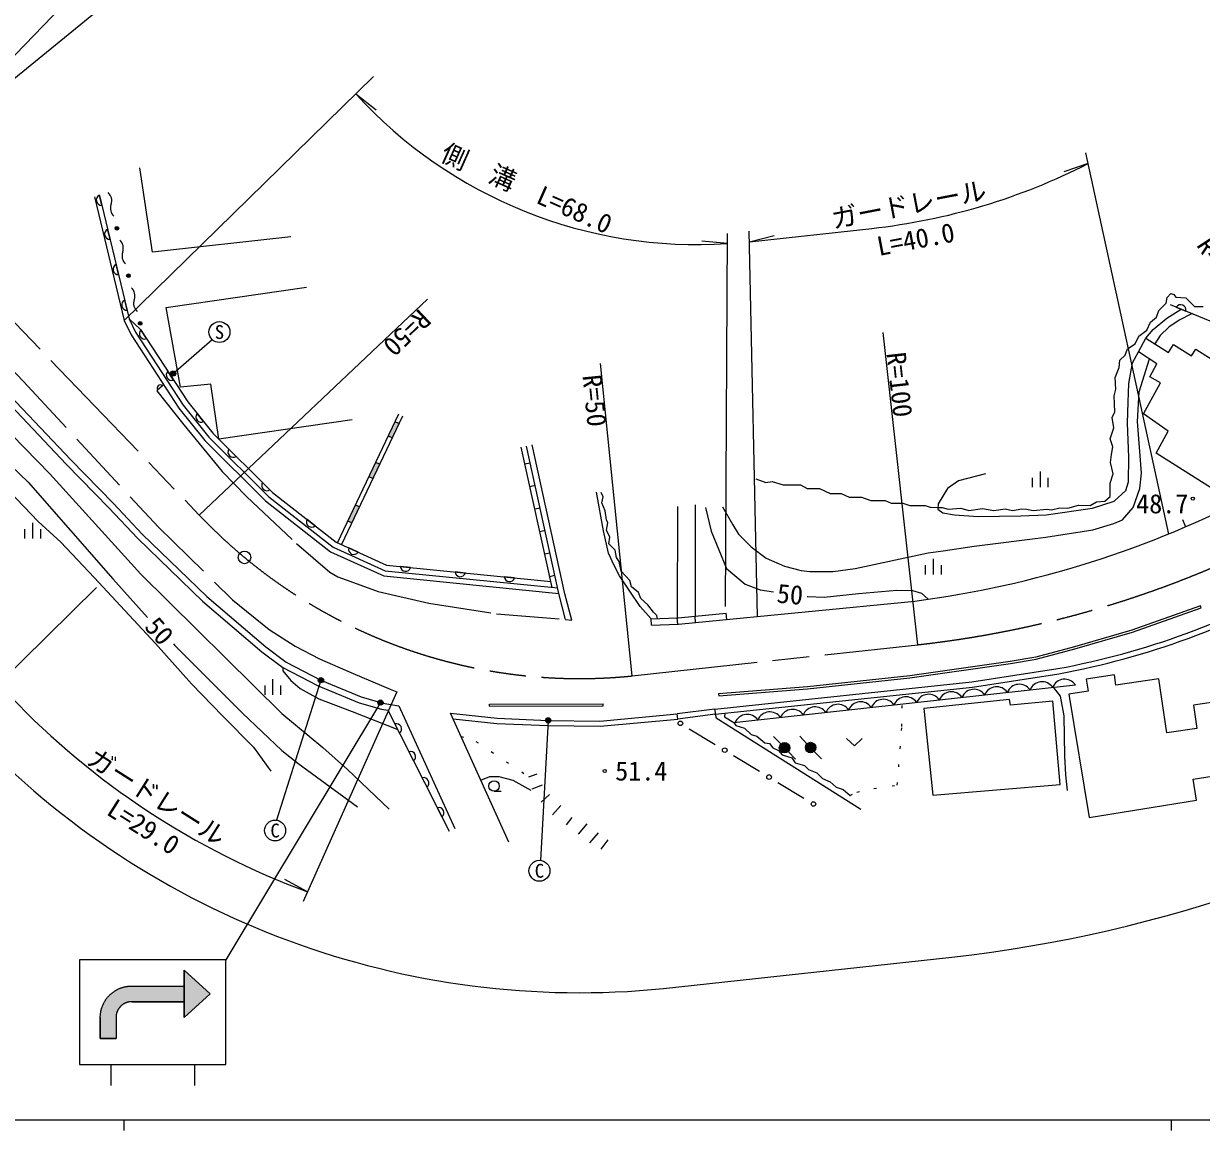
# Model space of a CAD drawing. Units: millimetres, scale not verified. Extents: x 40000 to 680000, y 20000 to 380000.
# Drawn here: x 158443 to 270886, y 204000 to 309710 of the extents above; entities that cross this region are included whole.
import ezdxf
from ezdxf.enums import TextEntityAlignment as Align

# ---------------------------------------------------------------- set-up
doc = ezdxf.new("R2010")
doc.units = ezdxf.units.MM
doc.header["$LTSCALE"] = 1000
for name, pattern in [('CHAIN', [18.5, 12, -1.5, 3.5, -1.5]), ('DASHED', [7.5, 6, -1.5]), ('DOTTED', [1.75, 0.25, -1.5])]:
    doc.linetypes.add(name, pattern=pattern)
for name, color, linetype, lineweight in [('M-BGD', 7, 'Continuous', 13), ('M-BMK', 2, 'CHAIN', 13), ('M-BMK-SRVR', 3, 'Continuous', 13), ('M-STR-HTXT', 7, 'Continuous', 13), ('M-STR-STRC', 7, 'Continuous', 13), ('M-TTL-BAND', 7, 'Continuous', 25)]:
    doc.layers.add(name, color=color, linetype=linetype, lineweight=lineweight)
doc.styles.add('ＭＳ ゴシック', font='')
doc.styles.get('ＭＳ ゴシック').set_extended_font_data('MS Gothic')

msp = doc.modelspace()

# ---------------------------------------------------------------- hatches: boundary and pattern name
at = {"layer": 'M-BGD'}
for points in [[(167310, 290338, -0.41421), (167522, 290209, -0.41421), (167393, 289997, -1)], [(168417, 285790, -0.41421), (168629, 285661, -0.41421), (168500, 285449, -1)], [(169523, 281243, -0.41421), (169735, 281114, -0.41421), (169606, 280902, -1)], [(194277, 271503), (193916, 271674), (193272, 270320), (193633, 270148)], [(192431, 267619), (192070, 267791), (191426, 266436), (191787, 266264)], [(190499, 263555), (190138, 263726), (189408, 262191), (189770, 262019)], [(230742, 240908, -1), (231436, 240188, -0.41421), (230729, 240201, -0.41421)], [(233227, 240926, -1), (233922, 240206, -0.41421), (233215, 240219, -0.41421)]]:
    msp.add_hatch(color=256, dxfattribs=at).paths.add_polyline_path(points)
at = {"layer": 'M-STR-HTXT'}
for points in [[(172908, 276465, -0.41421), (172904, 276111, -0.41421), (172551, 276115, -1)], [(187009, 247175, -0.41421), (187006, 246821, -0.41421), (186652, 246824, -1)], [(192735, 244984, -1), (192296, 244745, -1)], [(208707, 243338, -0.41421), (208704, 242985, -0.41421), (208351, 242988, -1)]]:
    msp.add_hatch(color=256, dxfattribs=at).paths.add_polyline_path(points)
at = {"layer": 'M-STR-STRC'}
for points in [[(176268, 217042), (173768, 219292), (173768, 217792), (173768, 216292), (173768, 214792)], [(173768, 216292), (173768, 217792), (168768, 217792), (168716, 217792), (168663, 217790), (168611, 217788), (168559, 217785), (168507, 217781), (168455, 217776), (168403, 217770), (168351, 217763), (168299, 217755), (168247, 217746), (168196, 217737), (168144, 217727), (168093, 217715), (168042, 217703), (167992, 217690), (167941, 217676), (167891, 217661), (167841, 217645), (167791, 217629), (167742, 217611), (167693, 217593), (167644, 217574), (167596, 217554), (167548, 217533), (167500, 217511), (167453, 217488), (167406, 217465), (167360, 217441), (167314, 217416), (167268, 217390), (167223, 217364), (167178, 217336), (167134, 217308), (167091, 217279), (167047, 217250), (167005, 217219), (166963, 217188), (166921, 217156), (166880, 217123), (166840, 217090), (166800, 217056), (166761, 217021), (166722, 216986), (166684, 216950), (166647, 216913), (166610, 216876), (166574, 216838), (166539, 216799), (166504, 216760), (166470, 216720), (166437, 216680), (166404, 216639), (166372, 216598), (166341, 216555), (166311, 216513), (166281, 216470), (166252, 216426), (166224, 216382), (166197, 216337), (166170, 216292), (166144, 216246), (166119, 216200), (166095, 216154), (166072, 216107), (166049, 216060), (166028, 216012), (166007, 215964), (165987, 215916), (165967, 215867), (165949, 215818), (165932, 215769), (165915, 215719), (165899, 215669), (165884, 215619), (165870, 215569), (165857, 215518), (165845, 215467), (165834, 215416), (165823, 215364), (165814, 215313), (165805, 215261), (165797, 215210), (165791, 215158), (165785, 215106), (165780, 215054), (165775, 215001), (165772, 214949), (165770, 214897), (165769, 214844), (165768, 214792), (165768, 212792), (167268, 212792), (167268, 215090), (167499, 215648), (167934, 216076), (168484, 216292)]]:
    msp.add_hatch(color=256, dxfattribs=at).paths.add_polyline_path(points)

# ---------------------------------------------------------------- linework, layer by layer
at = {"layer": 'M-BGD'}
for p, q in [((165913, 292349), (165681, 293312)), ((166697, 289105), (166465, 290068)), ((167513, 285730), (167280, 286693)), ((168335, 282330), (168102, 283293)), ((268484, 282635), (269400, 282258)), ((170190, 279619), (169649, 280449)), ((172762, 275667), (172221, 276497)), ((171244, 274714), (171705, 275137)), ((175633, 271693), (175013, 272466)), ((188418, 260107), (194272, 272424)), ((188782, 259942), (194634, 272253)), ((194277, 271503), (193916, 271674)), ((193633, 270148), (193272, 270320)), ((178741, 268377), (178038, 269076)), ((208913, 255860), (205958, 269242)), ((209550, 255295), (206446, 269349)), ((210126, 255237), (206983, 269468)), ((192431, 267619), (192070, 267791)), ((206309, 267651), (206798, 267759)), ((255509, 265439), (255509, 266939)), ((181965, 265173), (181262, 265871)), ((191787, 266264), (191426, 266436)), ((206784, 265503), (207272, 265611)), ((254759, 265439), (254759, 266339)), ((256259, 265439), (256259, 266339)), ((190499, 263555), (190138, 263726)), ((207258, 263355), (207746, 263462)), ((220866, 263581), (220853, 252954)), ((222559, 263741), (222545, 253115)), ((159327, 260519), (159327, 262019)), ((186284, 261733), (185505, 262344)), ((189770, 262019), (189408, 262191)), ((269080, 262333), (269369, 261644)), ((158577, 260519), (158577, 261419)), ((160077, 260519), (160077, 261419)), ((207732, 261206), (208221, 261314)), ((190384, 259216), (189482, 259625)), ((208207, 259058), (208695, 259166)), ((195390, 257757), (194404, 257855)), ((244557, 257095), (244557, 257995)), ((245307, 257095), (245307, 258595)), ((246057, 257095), (246057, 257995)), ((200622, 257237), (199636, 257335)), ((205315, 256771), (204329, 256869)), ((208681, 256910), (209169, 257018)), ((210188, 252794), (209550, 255295)), ((222603, 252518), (243520, 254549)), ((222545, 253115), (225531, 253405)), ((222603, 252518), (222545, 253115)), ((225589, 252808), (225531, 253405)), ((218365, 252848), (220853, 252954)), ((218391, 252248), (218365, 252848)), ((218391, 252248), (220911, 252356)), ((220911, 252356), (220853, 252954)), ((181496, 245601), (181496, 246501)), ((182246, 245601), (182246, 247101)), ((182996, 245601), (182996, 246501)), ((226261, 242953), (258850, 246559)), ((204780, 231532), (199211, 243837)), ((220897, 243289), (220847, 243787)), ((193890, 242827), (194337, 241943)), ((221994, 242368), (224457, 240874)), ((230742, 240908), (230048, 241627)), ((233227, 240926), (232533, 241646)), ((195234, 240170), (195681, 239286)), ((226227, 239800), (228689, 238307)), ((231436, 240188), (232131, 239468)), ((233922, 240206), (234616, 239487)), ((196496, 237675), (196943, 236791)), ((206689, 237779), (207465, 238067)), ((203356, 236392), (204023, 236392)), ((206996, 236624), (207971, 237003)), ((230459, 237233), (232921, 235739)), ((207844, 235343), (208639, 236082)), ((208946, 234152), (209722, 235018)), ((197937, 234825), (198384, 233941)), ((210278, 233200), (210809, 233896)), ((211416, 232290), (212239, 233289)), ((212505, 231455), (213340, 232429)), ((213593, 230861), (214238, 231759))]:
    msp.add_line(p, q, dxfattribs=at)
at = {"layer": 'M-BGD', "linetype": 'DASHED'}
for p, q in [((224421, 244245), (220847, 243787)), ((224474, 243748), (220897, 243289))]:
    msp.add_line(p, q, dxfattribs=at)
for points in [[(106884, 328002), (136625, 297825), (144715, 289884), (158426, 275515), (171334, 261622), (178388, 254663), (181904, 251847), (184377, 250246), (186710, 249030), (189896, 247633), (193451, 246143), (194079, 245897)], [(171798, 275223), (171150, 274628), (173737, 271376), (177413, 266918), (179714, 264530), (184502, 260052), (187682, 257309), (188440, 256878), (189925, 256340), (192299, 255465), (197129, 254351), (203598, 253344), (210188, 252794)], [(220853, 252954), (220923, 252957), (222545, 253115)], [(220911, 252356), (220965, 252359), (222603, 252518)]]:
    msp.add_lwpolyline(points, dxfattribs=at)
at = {"layer": 'M-BGD'}
for points in [[(105981, 327106), (110056, 323068), (117404, 315318), (125638, 306685), (133506, 298327), (139949, 291795), (147623, 284156), (154765, 276900), (157155, 274165), (162944, 268043), (167017, 263875), (169777, 260942), (175934, 254989), (181565, 250191), (183504, 248736), (186831, 247000), (190667, 245407), (192749, 244818), (194259, 244566), (199623, 232821)], [(111032, 306940), (112141, 307557), (113435, 307891), (114730, 307950), (115391, 307721), (116873, 306683), (118687, 304796), (121785, 301089), (126239, 296364), (130588, 291896), (134674, 287461), (138776, 283475), (143398, 278876), (148574, 273822), (151973, 270427), (156388, 265750), (159851, 262159), (162009, 260197), (165183, 256809), (171053, 250518), (174468, 246665), (177451, 243578), (180380, 240604), (182054, 238322)], [(122555, 303209), (149547, 275018), (151166, 273349), (153920, 270661), (158888, 265923), (166958, 256666), (170288, 252994)], [(183968, 289332), (170745, 287887), (169547, 295935)], [(165204, 293156), (168060, 281336), (168701, 279981), (173269, 272964), (175744, 269876), (181527, 264128), (187730, 259266), (192824, 256957), (209550, 255295)], [(165690, 293273), (168534, 281503), (169138, 280226), (173674, 273257), (176116, 270211), (181858, 264503), (187991, 259696), (192956, 257446), (209436, 255808)], [(267886, 282881), (288238, 274514), (306628, 287188)], [(189812, 271854), (177079, 270029), (176329, 275266), (173439, 274975), (172062, 282602), (185439, 284531)], [(228359, 266223), (229298, 265885), (229905, 265965), (230971, 265643), (232602, 265643), (233239, 265305), (234411, 265305), (235454, 264838), (236507, 264831), (237267, 264484), (238425, 264484), (239328, 264170), (240692, 264170), (241265, 263897), (242373, 263901), (243039, 263670), (244511, 263680), (244986, 263509), (245731, 263482), (246120, 263500), (246702, 263333), (247904, 263440), (248695, 263200), (250000, 263411), (251053, 263207), (252149, 263370), (252851, 263211), (253734, 263372), (254200, 263337), (254824, 263207), (256130, 263318), (256569, 263283), (257359, 263463), (258128, 263420), (259156, 263726), (260267, 263688), (260862, 264018), (261675, 264107), (262158, 264529), (262176, 265816), (262452, 266723), (262218, 267805), (262308, 268559), (262434, 269282), (262175, 270038), (262517, 271087), (262355, 272085), (262604, 272644), (262550, 274155), (262728, 274804), (262637, 275897), (263019, 276871), (263088, 277548), (263615, 278046), (263838, 278658), (264558, 279136), (264922, 279849), (265675, 280427), (266019, 281186), (266580, 281661), (266808, 282311), (267525, 282998), (267603, 283541), (267965, 283929), (268247, 283844), (268431, 283585), (269402, 283511), (270235, 282673), (271042, 282674)], [(265575, 279663), (266269, 280489), (267592, 281568), (268942, 282447)], [(168534, 281503), (169620, 280494), (174120, 273580), (176526, 270579), (182223, 264916), (188278, 260170), (193100, 257984), (208788, 256425)], [(270002, 282011), (268746, 281381), (267762, 280708), (266934, 279917), (266441, 279124)], [(250286, 266710), (247684, 266049), (246635, 265294), (245744, 263843), (245725, 263325), (246194, 262996), (247310, 262800), (249558, 262640), (253643, 262705), (256066, 262797), (260501, 263428), (262546, 264108), (263673, 265103), (263936, 265950), (263939, 268298), (263820, 271556), (263883, 273557), (263941, 275330), (264319, 277309), (264879, 278359)], [(225173, 263571), (226166, 261842), (226706, 260955), (227891, 259733), (229348, 258658), (231077, 257874), (232663, 257464), (233495, 257392), (235743, 257396), (237832, 257667), (244799, 259171), (246226, 259343), (249174, 259802), (256046, 260669), (260521, 261371), (262538, 261967), (263339, 262328), (264353, 263484), (265015, 265301), (265167, 266774), (264793, 271699), (264929, 274551), (265929, 277683)], [(155628, 275001), (156711, 273761), (162512, 267627), (166584, 263460), (169350, 260521), (175531, 254545), (181190, 249722), (183184, 248227), (186577, 246455), (190470, 244839), (192617, 244232), (193231, 244129), (199077, 232572)], [(154876, 272915), (160947, 266693), (169648, 257112), (183112, 243824), (187006, 240588), (189354, 238474), (193342, 234675)], [(218365, 252848), (217321, 254023), (215327, 256966), (214811, 257949), (214292, 259144), (213820, 261271), (213144, 264957)], [(218946, 252873), (218909, 253183), (218569, 253489), (218052, 254210), (217366, 254788), (217156, 255389), (216487, 255911), (216321, 256520), (215487, 257428), (215292, 258332), (215033, 258707), (214919, 259418), (214320, 260038), (214420, 260658), (214077, 261317), (214234, 262029), (214077, 262300), (213978, 263164), (213642, 263948), (213773, 264521), (213568, 264935)], [(223545, 263481), (224076, 261229), (225543, 257663), (227314, 256175), (228759, 255628), (230028, 255449)], [(233255, 254995), (233321, 254985), (234879, 254914), (238144, 255276), (241796, 255582), (243297, 255561), (244153, 255316), (244791, 254729)], [(210188, 252794), (210768, 252746), (210126, 255237)], [(172741, 250463), (172889, 250311), (179342, 243860), (183091, 240286), (184636, 239063), (190306, 234914)], [(183184, 248227), (183207, 247895), (183959, 246978), (184864, 246199), (186631, 245205), (189817, 244025), (194165, 242283)], [(224421, 244245), (248981, 246841), (257184, 248108)], [(224474, 243748), (249045, 246346), (257268, 247615)], [(256745, 246326), (257394, 245467), (257753, 243606), (257818, 239756), (257904, 237976), (258076, 236450)], [(224421, 244245), (224474, 243748), (224552, 243421), (238355, 234674)], [(199211, 243837), (203659, 243360), (208529, 243163), (213465, 243100), (220847, 243787)], [(199450, 243309), (203622, 242861), (208516, 242663), (213485, 242600), (220897, 243289)], [(225385, 243844), (225349, 243492), (226261, 242953), (226430, 242682), (227250, 242425), (227908, 241827), (228439, 241660), (229197, 241016), (229651, 240943), (229966, 240525), (230514, 240279), (230877, 239882), (231770, 239581), (232113, 239104), (232980, 238842), (233362, 238464), (234155, 238146), (234713, 237599), (235435, 237290), (236004, 236793), (236676, 236575), (237354, 235997)], [(237012, 241444), (237762, 240744), (238512, 241444)], [(202105, 237443), (202965, 237803), (203813, 237803), (205164, 237438), (206877, 236498)]]:
    msp.add_lwpolyline(points, dxfattribs=at)
for points in [[(265575, 279663), (267753, 278308), (268222, 279061), (269949, 277988), (270343, 278622), (280911, 271915), (277673, 266813), (275931, 267746), (273667, 264177), (266575, 268677), (267696, 270777), (265352, 272429), (266992, 275401), (265953, 275974), (266642, 277224), (264879, 278359)], [(260175, 233886), (270416, 235538), (270091, 237551), (274507, 238263), (273966, 245176), (270132, 244603), (270461, 242395), (267595, 241967), (266809, 247145), (262728, 246525), (262578, 247513), (259897, 247106), (260071, 245958), (258231, 245655)], [(244374, 244307), (245258, 236032), (257393, 237049), (256708, 244999), (252655, 244613), (252576, 245166)]]:
    msp.add_lwpolyline(points, close=True, dxfattribs=at)
at = {"layer": 'M-BGD', "linetype": 'DOTTED'}
for points in [[(237354, 235997), (237993, 236305), (239614, 236648), (241844, 236968), (242293, 242587), (242316, 244729)], [(200210, 241630), (201625, 241150), (206689, 237779)]]:
    msp.add_lwpolyline(points, dxfattribs=at)
at = {"layer": 'M-BGD'}
for centre, radius in [((167352, 290167), 176), ((168458, 285620), 176), ((169565, 281072), 176), ((270062, 264339), 150), ((221148, 242881), 216), ((231089, 240548), 500), ((233575, 240566), 500), ((225380, 240314), 216), ((213921, 238334), 150), ((203356, 236892), 500), ((229612, 237747), 216), ((233845, 235179), 216)]:
    msp.add_circle(centre, radius, dxfattribs=at)
for centre, radius, start, end in [((165798, 292799), 1063, 340.27885, 47.07582), ((165892, 292853), 505, 114.75684, 272.41503), ((167799, 292082), 1063, 160.27891, 227.07588), ((166676, 289610), 505, 114.75684, 272.41503), ((166905, 288252), 1063, 340.27885, 47.07582), ((168905, 287535), 1063, 160.27891, 227.07588), ((167492, 286234), 505, 114.75684, 272.41503), ((168011, 283705), 1063, 340.27885, 47.07582), ((168313, 282835), 505, 114.75684, 272.41503), ((170012, 282987), 1063, 160.27891, 227.07588), ((268905, 282356), 505, 348.82271, 146.4809), ((170001, 280087), 505, 134.2328, 291.89099), ((172574, 276136), 505, 134.2328, 291.89099), ((171511, 274885), 318, 52.45389, 212.67162), ((175400, 272141), 505, 139.88642, 297.54461), ((178459, 268796), 505, 146.3415, 303.99969), ((181682, 265591), 505, 146.3415, 303.99969), ((230798, 351539), 97820, 277.47251, 297.61768), ((185955, 262115), 505, 153.0832, 310.7414), ((189973, 259509), 505, 166.7881, 324.44629), ((194907, 257903), 505, 185.4959, 343.15409), ((200139, 257383), 505, 185.4959, 343.15409), ((204832, 256917), 505, 185.4959, 343.15409), ((243101, 323739), 76931, 280.54854, 299.49901), ((243101, 323739), 77431, 280.5428, 299.49752), ((251338, 245132), 1239, 34.82776, 157.79813), ((253503, 245372), 1239, 34.82776, 157.79813), ((255668, 245611), 1239, 34.82776, 157.79813), ((257833, 245851), 1239, 34.82776, 157.79813), ((240514, 243935), 1239, 34.82776, 157.79813), ((242679, 244174), 1239, 34.82776, 157.79813), ((244844, 244414), 1239, 34.82776, 157.79813), ((247009, 244653), 1239, 34.82776, 157.79813), ((249174, 244893), 1239, 34.82776, 157.79813), ((231854, 242977), 1239, 34.82776, 157.79813), ((234019, 243216), 1239, 34.82776, 157.79813), ((236184, 243456), 1239, 34.82776, 157.79813), ((238349, 243695), 1239, 34.82776, 157.79813), ((227525, 242498), 1239, 34.82776, 157.79813), ((229690, 242737), 1239, 34.82776, 157.79813), ((194026, 242341), 505, 307.9993, 105.65749), ((195370, 239684), 505, 307.9993, 105.65749), ((196632, 237189), 505, 307.9993, 105.65749), ((198073, 234339), 505, 307.9993, 105.65749)]:
    msp.add_arc(centre, radius, start, end, dxfattribs=at)
at = {"layer": 'M-BMK'}
for p, q in [((109811, 330904), (175222, 262770)), ((216531, 247407), (243811, 250387))]:
    msp.add_line(p, q, dxfattribs=at)
for centre, radius, start, end in [((232801, 349779), 100000, 276.32072, 302.98558), ((211521, 297155), 50000, 223.44932, 275.75091), ((211521, 297155), 50000, 223.44932, 275.75091)]:
    msp.add_arc(centre, radius, start, end, dxfattribs=at)
at = {"layer": 'M-BMK-SRVR'}
msp.add_circle((179536, 258725), 600, dxfattribs=at)
at = {"layer": 'M-STR-HTXT'}
for p, q in [((147667, 296411), (181304, 323844)), ((147667, 296411), (172655, 322311)), ((168060, 281336), (191862, 304639)), ((190170, 302983), (192112, 301482)), ((267782, 260938), (259864, 297352)), ((260084, 296341), (257761, 295546)), ((227732, 288868), (239407, 290144)), ((225463, 254026), (225631, 289644)), ((228497, 253090), (227711, 289872)), ((227732, 288868), (230112, 289472)), ((225627, 288693), (223184, 288934)), ((175222, 262770), (197001, 283401)), ((243811, 250387), (240508, 280205)), ((172729, 276290), (176445, 279529)), ((216531, 247407), (213525, 277256)), ((165405, 255839), (151766, 242440)), ((186831, 247000), (182579, 233637)), ((194079, 245897), (185148, 225878)), ((192515, 244865), (177768, 220292)), ((208529, 243163), (207796, 229793)), ((185557, 226793), (183396, 227958)), ((219538, 217558), (247068, 220564))]:
    msp.add_line(p, q, dxfattribs=at)
for centre in [(172729, 276290), (186831, 247000), (192515, 244865), (208529, 243163)]:
    msp.add_circle(centre, 250, dxfattribs=at)
for centre, radius, start, end in [((222728, 332635), 44038, 222.32557, 273.77401), ((232801, 349779), 60000, 276.32072, 297.04658), ((211521, 297153), 74998, 223.59183, 249.7449), ((211521, 297153), 79998, 223.59183, 275.75125), ((232801, 349779), 130000, 276.3006, 302.98561)]:
    msp.add_arc(centre, radius, start, end, dxfattribs=at)
at = {"layer": 'M-STR-STRC'}
for p, q in [((202920, 244710), (213786, 244748)), ((202921, 244510), (202920, 244710)), ((202921, 244510), (213786, 244548)), ((213786, 244548), (213786, 244748)), ((177768, 220292), (163768, 220292)), ((163768, 220292), (163768, 211682)), ((173768, 219292), (176268, 217042)), ((173768, 219292), (173768, 214792)), ((177768, 210292), (177768, 220292)), ((168768, 217792), (173768, 217792)), ((176268, 217042), (173768, 214792)), ((168768, 216292), (173768, 216292)), ((165768, 214792), (165768, 212792)), ((167268, 214792), (167268, 212792)), ((165768, 212792), (167268, 212792)), ((163768, 211676), (163768, 210292)), ((163768, 210292), (177768, 210292)), ((166768, 210292), (166768, 208292)), ((174768, 210292), (174768, 208292))]:
    msp.add_line(p, q, dxfattribs=at)
for points in [[(224786, 245708), (224802, 245508), (233288, 246177), (243061, 247222), (252655, 248594), (255121, 249018), (258811, 249991), (264300, 251579), (270861, 253910), (270794, 254099)], [(270794, 254099), (264239, 251770), (258757, 250184), (255078, 249213), (252624, 248791), (243036, 247421), (233270, 246376), (224786, 245708)]]:
    msp.add_lwpolyline(points, dxfattribs=at)
for points in [[(173768, 217792), (173768, 219292), (176268, 217042), (173768, 214792)], [(168768, 217792), (173768, 217792), (173768, 216292), (168768, 216292), (168742, 216292), (168716, 216291), (168690, 216290), (168664, 216288), (168637, 216286), (168611, 216284), (168585, 216281), (168559, 216277), (168533, 216274), (168508, 216269), (168482, 216264), (168456, 216259), (168431, 216254), (168405, 216248), (168380, 216241), (168355, 216234), (168330, 216227), (168305, 216219), (168280, 216210), (168255, 216202), (168231, 216192), (168206, 216183), (168182, 216173), (168158, 216162), (168134, 216152), (168111, 216140), (168087, 216129), (168064, 216116), (168041, 216104), (168018, 216091), (167996, 216078), (167973, 216064), (167951, 216050), (167929, 216036), (167908, 216021), (167886, 216006), (167865, 215990), (167845, 215974), (167824, 215958), (167804, 215941), (167784, 215924), (167764, 215907), (167745, 215889), (167726, 215871), (167707, 215853), (167689, 215834), (167671, 215815), (167653, 215796), (167636, 215776), (167619, 215756), (167602, 215736), (167586, 215716), (167570, 215695), (167555, 215674), (167539, 215652), (167525, 215631), (167510, 215609), (167496, 215587), (167482, 215565), (167469, 215542), (167456, 215519), (167444, 215496), (167432, 215473), (167420, 215450), (167409, 215426), (167398, 215402), (167387, 215378), (167377, 215354), (167368, 215330), (167359, 215305), (167350, 215280), (167342, 215256), (167334, 215231), (167326, 215206), (167319, 215180), (167313, 215155), (167307, 215129), (167301, 215104), (167296, 215078), (167291, 215053), (167287, 215027), (167283, 215001), (167279, 214975), (167276, 214949), (167274, 214923), (167272, 214897), (167270, 214871), (167269, 214844), (167268, 214818), (167268, 214792), (167268, 212792), (165768, 212792), (165768, 214792), (165769, 214844), (165770, 214897), (165772, 214949), (165775, 215001), (165780, 215054), (165785, 215106), (165791, 215158), (165797, 215210), (165805, 215261), (165814, 215313), (165823, 215364), (165834, 215416), (165845, 215467), (165857, 215518), (165870, 215569), (165884, 215619), (165899, 215669), (165915, 215719), (165932, 215769), (165949, 215818), (165967, 215867), (165987, 215916), (166007, 215964), (166028, 216012), (166049, 216060), (166072, 216107), (166095, 216154), (166119, 216200), (166144, 216246), (166170, 216292), (166197, 216337), (166224, 216382), (166252, 216426), (166281, 216470), (166311, 216513), (166341, 216555), (166372, 216598), (166404, 216639), (166437, 216680), (166470, 216720), (166504, 216760), (166539, 216799), (166574, 216838), (166610, 216876), (166647, 216913), (166684, 216950), (166722, 216986), (166761, 217021), (166800, 217056), (166840, 217090), (166880, 217123), (166921, 217156), (166963, 217188), (167005, 217219), (167047, 217250), (167091, 217279), (167134, 217308), (167178, 217336), (167223, 217364), (167268, 217390), (167314, 217416), (167360, 217441), (167406, 217465), (167453, 217488), (167500, 217511), (167548, 217533), (167596, 217554), (167644, 217574), (167693, 217593), (167742, 217611), (167791, 217629), (167841, 217645), (167891, 217661), (167941, 217676), (167992, 217690), (168042, 217703), (168093, 217715), (168144, 217727), (168196, 217737), (168247, 217746), (168299, 217755), (168351, 217763), (168403, 217770), (168455, 217776), (168507, 217781), (168559, 217785), (168611, 217788), (168663, 217790), (168716, 217792)]]:
    msp.add_lwpolyline(points, close=True, dxfattribs=at)
for centre in [(177141, 280248), (182457, 232644), (207687, 228799)]:
    msp.add_circle(centre, 1000, dxfattribs=at)
at = {"layer": 'M-TTL-BAND'}
for p, q in [((40000, 205000), (579000, 205000)), ((168000, 205000), (168000, 204000)), ((268000, 205000), (268000, 204000))]:
    msp.add_line(p, q, dxfattribs=at)

# ---------------------------------------------------------------- texts
at = {"layer": 'M-BGD', "style": 'ＭＳ ゴシック'}
for s, p in [('48.7', (264652, 263851)), ('51.4', (214921, 238334))]:
    msp.add_text(s, height=1833, dxfattribs=at).set_placement(p, align=Align.MIDDLE_LEFT)
for rotation, p in [(355, (230373, 255319)), (311.581, (170588, 252642))]:
    msp.add_text('50', height=1833, rotation=rotation, dxfattribs=at).set_placement(p, align=Align.MIDDLE_LEFT)
at = {"layer": 'M-STR-HTXT', "style": 'ＭＳ ゴシック'}
for s, rotation, p in [('側\u3000溝\u3000L=68.0', 336, (205877, 292631)), ('ガードレール', 10.826, (243224, 290996)), ('ガードレール', 327.647, (170389, 234620)), ('L=29.0', 327.647, (169116, 231766))]:
    msp.add_text(s, height=1833, rotation=rotation, dxfattribs=at).set_placement(p, align=Align.BOTTOM_CENTER)
msp.add_text('L=40.0', height=1833, rotation=10.826, dxfattribs=at).set_placement((243436, 290015), align=Align.TOP_CENTER)
for s, rotation, p in [('R=100', 302.986, (271896, 289545)), ('R=50', 275.751, (213624, 276274))]:
    msp.add_text(s, height=1833, rotation=rotation, dxfattribs=at).set_placement(p, align=Align.TOP_LEFT)
for s, rotation, p in [('R=50', 223.449, (195852, 282942)), ('R=100', 276.321, (240274, 278165))]:
    msp.add_text(s, height=1833, rotation=rotation, dxfattribs=at).set_placement(p, align=Align.BOTTOM_LEFT)
at = {"layer": 'M-STR-STRC', "style": 'ＭＳ ゴシック'}
for s, p in [('S', (177141, 280248)), ('C', (182457, 232644)), ('C', (207687, 228799))]:
    msp.add_text(s, height=1320, dxfattribs=at).set_placement(p, align=Align.MIDDLE_CENTER)

doc.saveas('drawing.dxf')
